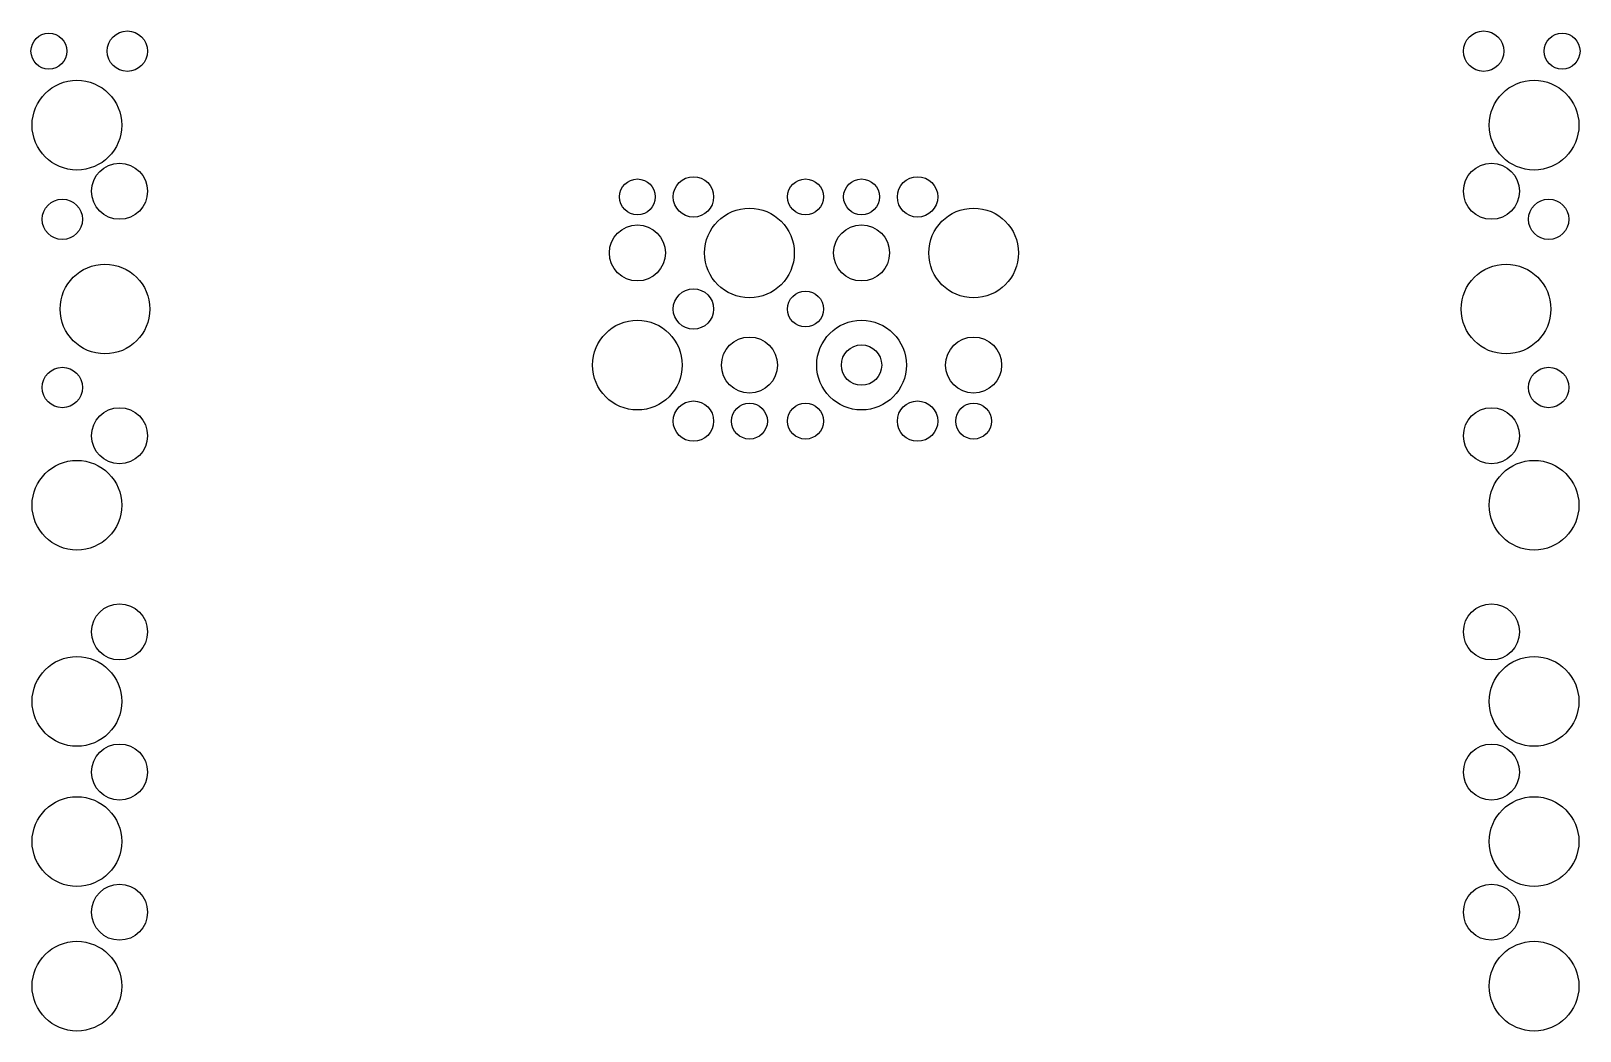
# Model space of a CAD drawing. Extents: x -691 to 691, y -444 to 448.
import ezdxf

# ---------------------------------------------------------------- set-up
doc = ezdxf.new("R2010")
doc.units = 0

msp = doc.modelspace()

# ---------------------------------------------------------------- linework, layer by layer
for centre, radius in [((-675, 430), 16), ((-605, 430), 18), ((605, 430), 18), ((675, 430), 16), ((-650, 364), 40), ((650, 364), 40), ((-612, 305), 25), ((-100, 300), 18), ((100, 300), 18), ((612, 305), 25), ((-150, 300), 16), ((0, 300), 16), ((50, 300), 16), ((-663, 280), 18), ((663, 280), 18), ((-50, 250), 40), ((150, 250), 40), ((-150, 250), 25), ((50, 250), 25), ((-625, 200), 40), ((625, 200), 40), ((-100, 200), 18), ((0, 200), 16), ((-150, 150), 40), ((50, 150), 40), ((-50, 150), 25), ((50, 150), 18), ((150, 150), 25), ((-663, 130), 18), ((663, 130), 18), ((-612, 87), 25), ((-100, 100), 18), ((-50, 100), 16), ((0, 100), 16), ((100, 100), 18), ((150, 100), 16), ((612, 87), 25), ((-650, 25), 40), ((650, 25), 40), ((-612, -88), 25), ((612, -88), 25), ((-650, -150), 40), ((650, -150), 40), ((-612, -213), 25), ((612, -213), 25), ((-650, -275), 40), ((650, -275), 40), ((-612, -338), 25), ((612, -338), 25), ((-650, -404), 40), ((650, -404), 40)]:
    msp.add_circle(centre, radius)

doc.saveas('drawing.dxf')
